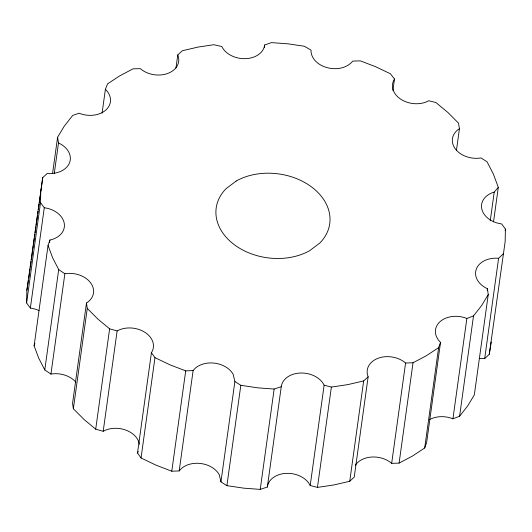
<?xml version="1.0" encoding="UTF-8"?>
<svg xmlns="http://www.w3.org/2000/svg" width="532" height="532" viewBox="0 0 532 532"><rect width="100%" height="100%" fill="white"/><g stroke="black" fill="none" stroke-linecap="round" stroke-linejoin="round"><path stroke-width="0.8" d="M39.095 310.635A22.258 16.432 7.9 0 0 30.357 308.081L26.6 302.941L26.853 290.346L42.733 177.602L47.321 173.385A22.258 16.432 7.9 0 0 69.612 162.559A22.258 16.432 7.9 0 0 58.507 142.975L57.589 137.269L64.272 126.157L72.731 115.391L79.069 113.21A22.258 16.432 7.9 0 0 105.941 109.951A22.258 16.432 7.9 0 0 105.389 89.303L107.59 83.85L119.547 75.956L133.066 68.828L140.335 68.661L141.705 69.759A22.258 16.432 7.9 0 0 168.524 73.143A22.258 16.432 7.9 0 0 177.781 54.896L182.323 50.746L198.17 47.055L213.817 44.721L221.797 46.517A22.258 16.432 7.9 0 0 245.485 58.66A22.258 16.432 7.9 0 0 264.663 44.987L271.486 42.62L288.184 43.85L304.377 46.264L311.047 50.148A22.258 16.432 7.9 0 0 321.295 65.376C331.296 70.517 345.115 70.111 352.809 61.094L360.397 60.881L375.878 66.826L390.428 73.775L394.498 79.009A22.258 16.432 7.9 0 0 401.121 99.437A22.258 16.432 7.9 0 0 428.799 100.754L435.881 102.51L447.904 112.491L458.478 123.098L459.442 128.697L456.476 150.084M26.6 302.941L40.525 202.599L40.778 190.004M459.442 128.697A22.258 16.432 7.9 0 0 455.279 148.82A22.258 16.432 7.9 0 0 481.061 157.938L487.066 161.808L493.297 173.891L498.311 187.35L494.221 192.099A22.258 16.432 7.9 0 0 481.832 209.129A22.258 16.432 7.9 0 0 501.643 223.939L505.4 229.039L505.147 241.674L489.294 354.232L484.679 358.635A22.258 16.432 7.9 0 0 479.299 358.628M28.814 277.943L29.499 273.009M29.726 271.36L30.065 268.893M30.297 267.25L31.095 261.491M31.322 259.849L32.691 249.98M32.918 248.331L33.263 245.864M33.489 244.221L34.287 238.462M34.52 236.82L34.859 234.353M35.092 232.703L35.89 226.951M36.116 225.302L36.455 222.835M36.688 221.192L37.486 215.433M37.712 213.791L38.058 211.324M38.284 209.681L39.082 203.922M39.315 202.273L40.113 196.521M40.452 194.054L40.678 192.404M40.911 190.762L42.733 177.602M30.357 308.081L44.276 207.746L40.525 202.599M52.568 173.459L57.589 137.269M54.284 173.405L58.507 142.975M75.87 382.142A22.258 16.432 7.9 0 0 50.939 374.082L44.781 369.926L38.703 358.129L34.114 345.82L48.04 245.478L49.922 240.025A22.258 16.432 7.9 0 0 64.239 223.274A22.258 16.432 7.9 0 0 44.276 207.746M49.576 242.492L49.922 240.025M44.781 369.926L58.706 269.584L52.628 257.794L48.04 245.478M50.939 374.082L64.864 273.747L58.706 269.584M102.078 113.156L105.389 89.303M64.864 273.747A22.258 16.432 7.9 0 1 90.64 282.858A22.258 16.432 7.9 0 1 86.477 302.981L72.558 403.323L73.356 408.749L84.096 419.529L95.707 429.164L103.201 431.266A22.258 16.432 7.9 0 1 121.263 428.825L123.145 429.258A22.258 16.432 7.9 0 1 139.404 444.32M73.356 408.749L87.275 308.407L86.477 302.981M95.707 429.164L109.625 328.823L98.021 319.193L87.275 308.407M103.201 431.266L117.126 330.931A22.258 16.432 7.9 0 1 135.188 328.483L137.07 328.916A22.258 16.432 7.9 0 1 151.427 352.676L154.972 357.65L170.047 364.859L185.701 370.871L193.116 370.591A22.258 16.432 7.9 0 1 213.718 363.063A22.258 16.432 7.9 0 1 233.189 374.415L234.878 381.537L220.953 481.872L226.898 485.649L243.816 488.17L260.234 489.38L267.337 487.033A22.258 16.432 7.9 0 1 286.515 473.36A22.258 16.432 7.9 0 1 310.203 485.51L317.458 487.405L333.83 484.965L349.743 481.261L354.219 477.124L368.144 376.789A22.258 16.432 7.9 0 1 378.219 358.216A22.258 16.432 7.9 0 1 405.584 363.024L413.025 362.764L426.378 355.728L438.607 347.649L440.536 342.375A22.258 16.432 7.9 0 1 439.977 321.727A22.258 16.432 7.9 0 1 466.857 318.475L473.507 315.888L481.646 305.528L488.25 294.555L487.412 288.703A22.258 16.432 7.9 0 1 476.313 269.125A22.258 16.432 7.9 0 1 498.604 258.293L503.219 253.897M175.952 68.056L177.781 54.896M220.953 481.872L219.264 474.75A22.258 16.432 7.9 0 0 199.793 463.399A22.258 16.432 7.9 0 0 179.191 470.926L171.776 471.206L156.122 465.194L141.047 457.992L137.502 453.011L151.427 352.676M141.047 457.992L154.972 357.65M171.776 471.206L185.701 370.871M179.191 470.926L193.116 370.591M264.318 47.454L264.663 44.987M226.898 485.649L240.823 385.308L234.878 381.537M260.234 489.38L274.153 389.045L281.262 386.698A22.258 16.432 7.9 0 1 300.44 373.025A22.258 16.432 7.9 0 1 324.128 385.168L331.383 387.07L347.755 384.629L363.662 380.919L368.144 376.789M267.337 487.033L281.262 386.698M310.203 485.51L324.128 385.168M317.458 487.405L331.383 387.07M392.895 90.52L394.498 79.009M349.743 481.261L363.662 380.919M355.303 465.294A22.258 16.432 7.9 0 1 391.665 463.365L405.584 363.024M391.665 463.365L399.1 463.099L413.025 362.764M399.1 463.099L412.453 456.064L424.689 447.984L438.607 347.649M440.536 342.375L426.611 442.717L424.689 447.984M429.397 419.682A22.258 16.432 7.9 0 1 452.932 418.81L466.857 318.475M452.932 418.81L459.588 416.23L473.507 315.888M490.231 220.886L494.221 192.099M493.516 221.891L498.311 187.35M487.186 290.346L487.412 288.703M488.25 294.555L474.325 394.89L467.728 405.869L459.588 416.23M484.679 358.635L498.604 258.293M505.174 230.689L505.4 229.039M26.853 290.346L28.442 280.264M489.294 354.232L491.222 342.016M34.114 345.82L34.926 343.479M274.153 389.045L257.741 387.835L240.823 385.308M109.625 328.823L117.126 330.931M138.32 451.555A22.258 16.432 7.9 0 1 137.502 453.011M236.148 181.066L226.113 188.647A57.31 42.321 7.9 0 0 234.539 244.866A57.31 42.321 7.9 0 0 309.777 250.612L319.805 243.038A57.31 42.321 7.9 0 0 311.38 186.812A57.31 42.321 7.9 0 0 236.148 181.066"/></g></svg>
